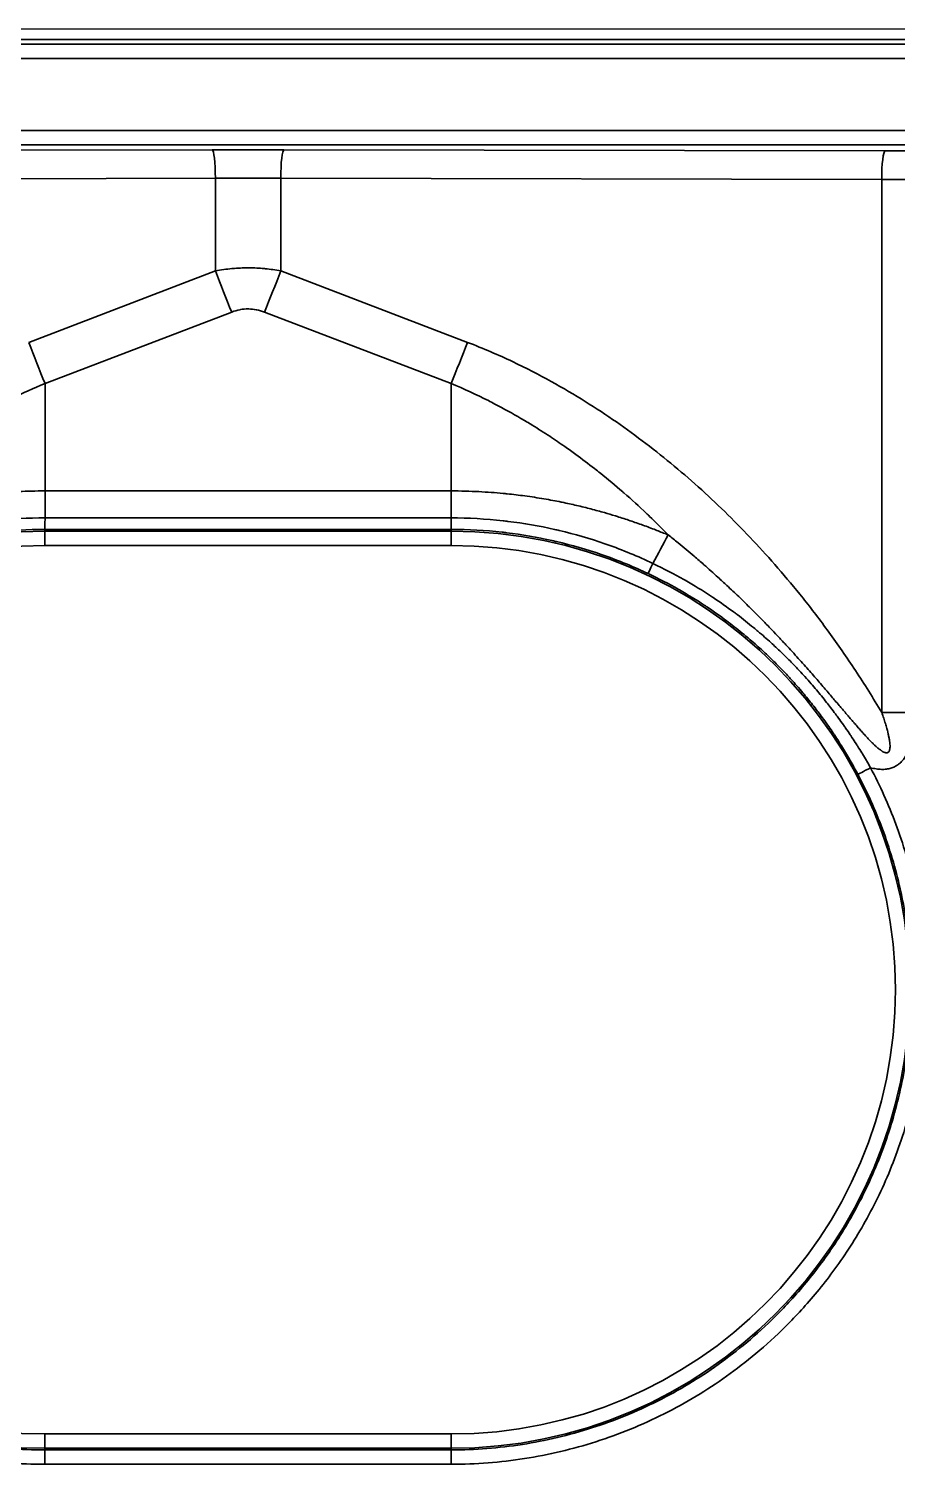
# Model space of a CAD drawing. Header units: millimetres. Extents: x 68 to 2000, y 100 to 2870.
# Drawn here: x 791.8 to 822.1, y 2177.1 to 2227.2 of the extents above; entities that cross this region are included whole.
import ezdxf

# ---------------------------------------------------------------- set-up
doc = ezdxf.new("R2010")
doc.units = ezdxf.units.MM
doc.header["$LTSCALE"] = 10
doc.layers.add('_Sichtbarkanten', color=7, linetype='Continuous', lineweight=25)
doc.layers.add('Sichtbar schmal (ISO)', color=7, linetype='Continuous', lineweight=35)

msp = doc.modelspace()

# ---------------------------------------------------------------- linework, layer by layer
at = {"layer": '_Sichtbarkanten'}
msp.add_line((775.279, 2227.22), (823.579, 2227.22), dxfattribs=at)
at = {"layer": 'Sichtbar schmal (ISO)'}
for p, q in [((824.605, 2226.845), (774.254, 2226.845)), ((824.439, 2226.678), (774.42, 2226.678)), ((824.439, 2226.179), (774.42, 2226.179)), ((824.421, 2223.661), (774.438, 2223.661)), ((824.421, 2223.161), (774.438, 2223.161)), ((798.174, 2222.994), (777.184, 2222.952)), ((821.675, 2222.952), (800.685, 2222.994)), ((798.288, 2221.999), (777.298, 2221.957)), ((798.288, 2218.764), (798.288, 2221.999)), ((800.571, 2218.764), (800.571, 2221.999)), ((821.561, 2221.957), (800.571, 2221.999)), ((821.561, 2221.957), (821.561, 2203.349)), ((798.288, 2218.764), (791.768, 2216.271)), ((807.09, 2216.271), (800.571, 2218.764)), ((798.859, 2217.328), (792.339, 2214.836)), ((806.52, 2214.836), (800, 2217.328)), ((792.339, 2214.836), (792.339, 2211.083)), ((806.52, 2214.836), (806.52, 2211.083)), ((792.339, 2210.142), (792.339, 2211.083)), ((806.52, 2211.083), (792.339, 2211.083)), ((806.52, 2210.142), (806.52, 2211.083)), ((792.329, 2209.741), (792.329, 2209.678)), ((806.529, 2209.741), (792.329, 2209.741)), ((806.529, 2209.678), (792.329, 2209.678)), ((792.329, 2209.179), (792.329, 2209.678)), ((806.52, 2210.142), (792.339, 2210.142)), ((806.529, 2209.741), (806.529, 2209.678)), ((806.529, 2209.179), (806.529, 2209.678)), ((806.529, 2209.179), (792.329, 2209.179)), ((792.329, 2178.161), (806.529, 2178.161)), ((792.329, 2178.161), (792.329, 2177.661)), ((806.529, 2178.161), (806.529, 2177.661)), ((792.329, 2177.661), (806.529, 2177.661)), ((792.329, 2177.605), (792.329, 2177.661)), ((792.329, 2177.605), (806.529, 2177.605)), ((792.329, 2177.605), (792.329, 2177.103)), ((806.529, 2177.605), (806.529, 2177.661)), ((806.529, 2177.605), (806.529, 2177.103)), ((792.329, 2177.103), (806.529, 2177.103))]:
    msp.add_line(p, q, dxfattribs=at)
for centre, radius, start, end in [((792.329, 2193.67), 16.009, 90, 270), ((806.529, 2193.67), 16.009, 270, 90), ((792.329, 2193.67), 15.509, 90, 270), ((806.529, 2193.67), 15.509, 270, 90)]:
    msp.add_arc(centre, radius, start, end, dxfattribs=at)
for centre, major_axis, ratio, start_param, end_param in [((799.429, 2222.803), (-10.997, 0), 0.017452, 4.597992, 4.826786), ((798.174, 2221.994), (-0.002, 1), 0.11413, 4.717362, 6.265617), ((800.685, 2221.994), (0.002, 1), 0.11413, 0.017568, 1.565823), ((821.675, 2221.952), (0.002, 1), 0.11413, 0.017568, 1.565823), ((822.702, 2223.108), (-8.998, 0), 0.017452, 1.456401, 1.570795), ((799.429, 2221.803), (-9.997, 0), 0.01972, 4.597986, 4.826792), ((822.702, 2222.108), (-9.998, 0), 0.015185, 1.456405, 1.570796), ((798.859, 2218.79), (1.785, -4.67), 0.108522, 4.67649, 4.988987), ((800, 2218.79), (-1.785, -4.67), 0.108521, 1.294198, 1.606695), ((792.339, 2216.297), (1.785, -4.67), 0.108522, 4.67649, 4.988987), ((806.52, 2216.297), (-1.785, -4.67), 0.108522, 1.294199, 1.606695), ((812.576, 2206.657), (4.738, 8.806), 0.002481, 1.237847, 1.355061), ((813.618, 2208.648), (-0.214, -0.452), 0.008852, 4.927959, 6.265731), ((822.702, 2203.297), (-10, 0), 0.005236, 4.712389, 4.826755), ((821.17, 2201.423), (-0.442, -0.234), 0.004637, 0.017979, 1.568354)]:
    msp.add_ellipse(centre, major_axis=major_axis, ratio=ratio, start_param=start_param, end_param=end_param, dxfattribs=at)
for points, knots in [([(800.571, 2218.764), (800.39, 2218.798), (800.21, 2218.824), (800.033, 2218.842), (800.019, 2218.843), (800.006, 2218.845), (799.993, 2218.846), (799.818, 2218.862), (799.646, 2218.871), (799.474, 2218.872), (799.459, 2218.872), (799.444, 2218.872), (799.429, 2218.872), (799.251, 2218.872), (799.073, 2218.864), (798.893, 2218.848), (798.884, 2218.847), (798.875, 2218.847), (798.866, 2218.846), (798.676, 2218.828), (798.483, 2218.801), (798.288, 2218.764)], [0.0000018, 0.0000018, 0.0000018, 0.0000018, 0.2325658, 0.2325658, 0.2325658, 0.25, 0.25, 0.25, 0.4800042, 0.4800042, 0.4800042, 0.5, 0.5, 0.5, 0.7381522, 0.7381522, 0.7381522, 0.75, 0.75, 0.75, 1, 1, 1, 1]), ([(800, 2217.328), (799.91, 2217.363), (799.82, 2217.389), (799.731, 2217.406), (799.724, 2217.408), (799.718, 2217.409), (799.711, 2217.41), (799.624, 2217.427), (799.538, 2217.435), (799.452, 2217.437), (799.444, 2217.437), (799.437, 2217.437), (799.429, 2217.437), (799.34, 2217.437), (799.251, 2217.429), (799.161, 2217.413), (799.156, 2217.412), (799.152, 2217.411), (799.148, 2217.41), (799.053, 2217.392), (798.956, 2217.365), (798.859, 2217.328)], [0.0000036, 0.0000036, 0.0000036, 0.0000036, 0.2325545, 0.2325545, 0.2325545, 0.25, 0.25, 0.25, 0.4800041, 0.4800041, 0.4800041, 0.5, 0.5, 0.5, 0.7381615, 0.7381615, 0.7381615, 0.75, 0.75, 0.75, 1, 1, 1, 1]), ([(821.561, 2203.349), (821.261, 2203.856), (820.957, 2204.341), (820.648, 2204.81), (820.339, 2205.278), (820.025, 2205.729), (819.717, 2206.152), (819.409, 2206.574), (819.108, 2206.967), (818.812, 2207.338), (818.516, 2207.708), (818.226, 2208.056), (817.937, 2208.389), (817.648, 2208.722), (817.361, 2209.039), (817.072, 2209.347), (816.782, 2209.656), (816.489, 2209.955), (816.19, 2210.25), (815.89, 2210.544), (815.585, 2210.833), (815.273, 2211.116), (814.96, 2211.4), (814.641, 2211.677), (814.317, 2211.948), (813.992, 2212.218), (813.662, 2212.482), (813.325, 2212.739), (812.988, 2212.996), (812.644, 2213.246), (812.293, 2213.49), (811.941, 2213.734), (811.582, 2213.971), (811.205, 2214.206), (810.829, 2214.442), (810.434, 2214.675), (810.014, 2214.907), (809.594, 2215.139), (809.147, 2215.37), (808.662, 2215.6), (808.176, 2215.829), (807.653, 2216.056), (807.09, 2216.271)], [0, 0, 0, 0, 0.071429, 0.071429, 0.071429, 0.142857, 0.142857, 0.142857, 0.214286, 0.214286, 0.214286, 0.285714, 0.285714, 0.285714, 0.357143, 0.357143, 0.357143, 0.428571, 0.428571, 0.428571, 0.5, 0.5, 0.5, 0.571429, 0.571429, 0.571429, 0.642857, 0.642857, 0.642857, 0.714286, 0.714286, 0.714286, 0.785714, 0.785714, 0.785714, 0.857143, 0.857143, 0.857143, 0.928571, 0.928571, 0.928571, 1, 1, 1, 1]), ([(792.339, 2214.836), (791.942, 2214.67), (791.559, 2214.494), (791.196, 2214.315), (790.915, 2214.176), (790.646, 2214.035), (790.383, 2213.89), (790.305, 2213.848), (790.228, 2213.804), (790.152, 2213.761), (789.815, 2213.57), (789.485, 2213.371), (789.162, 2213.165), (788.926, 2213.013), (788.692, 2212.858), (788.462, 2212.699), (788.379, 2212.641), (788.296, 2212.583), (788.213, 2212.524), (787.902, 2212.303), (787.597, 2212.075), (787.297, 2211.839), (787.061, 2211.654), (786.829, 2211.465), (786.601, 2211.272), (786.539, 2211.22), (786.477, 2211.167), (786.416, 2211.114), (786.129, 2210.866), (785.848, 2210.613), (785.572, 2210.352), (785.317, 2210.112), (785.066, 2209.865), (784.82, 2209.612), (784.798, 2209.59), (784.777, 2209.568), (784.755, 2209.546)], [0, 0, 0, 0, 0.125, 0.125, 0.125, 0.221534, 0.221534, 0.221534, 0.25, 0.25, 0.25, 0.375, 0.375, 0.375, 0.466691, 0.466691, 0.466691, 0.5, 0.5, 0.5, 0.625, 0.625, 0.625, 0.723257, 0.723257, 0.723257, 0.75, 0.75, 0.75, 0.875, 0.875, 0.875, 0.98998, 0.98998, 0.98998, 1, 1, 1, 1]), ([(814.104, 2209.546), (813.89, 2209.767), (813.672, 2209.983), (813.451, 2210.196), (813.416, 2210.23), (813.381, 2210.263), (813.346, 2210.296), (813.089, 2210.541), (812.826, 2210.78), (812.558, 2211.014), (812.543, 2211.027), (812.529, 2211.039), (812.514, 2211.052), (812.26, 2211.273), (812.001, 2211.489), (811.737, 2211.701), (811.669, 2211.755), (811.601, 2211.809), (811.532, 2211.863), (811.319, 2212.03), (811.102, 2212.194), (810.88, 2212.356), (810.753, 2212.448), (810.624, 2212.54), (810.494, 2212.631), (810.322, 2212.752), (810.146, 2212.871), (809.965, 2212.991), (809.767, 2213.121), (809.564, 2213.25), (809.354, 2213.379), (809.225, 2213.458), (809.093, 2213.537), (808.958, 2213.616), (808.671, 2213.784), (808.37, 2213.952), (808.05, 2214.118), (807.975, 2214.157), (807.899, 2214.196), (807.822, 2214.235), (807.416, 2214.44), (806.981, 2214.643), (806.52, 2214.836)], [0, 0, 0, 0, 0.108069, 0.108069, 0.108069, 0.125, 0.125, 0.125, 0.25, 0.25, 0.25, 0.256719, 0.256719, 0.256719, 0.375, 0.375, 0.375, 0.405487, 0.405487, 0.405487, 0.5, 0.5, 0.5, 0.553901, 0.553901, 0.553901, 0.625, 0.625, 0.625, 0.702493, 0.702493, 0.702493, 0.75, 0.75, 0.75, 0.851226, 0.851226, 0.851226, 0.875, 0.875, 0.875, 1, 1, 1, 1]), ([(792.339, 2211.083), (792.02, 2211.083), (791.716, 2211.075), (791.43, 2211.061), (791.412, 2211.06), (791.394, 2211.059), (791.376, 2211.059), (791.108, 2211.045), (790.854, 2211.027), (790.614, 2211.005), (790.584, 2211.002), (790.555, 2211), (790.526, 2210.997), (790.301, 2210.976), (790.088, 2210.951), (789.886, 2210.925), (789.847, 2210.92), (789.81, 2210.915), (789.772, 2210.91), (789.584, 2210.885), (789.405, 2210.858), (789.233, 2210.83), (789.189, 2210.823), (789.146, 2210.815), (789.103, 2210.808), (788.944, 2210.781), (788.791, 2210.753), (788.643, 2210.724), (788.596, 2210.715), (788.55, 2210.706), (788.504, 2210.696), (788.366, 2210.668), (788.233, 2210.64), (788.105, 2210.611), (788.056, 2210.6), (788.008, 2210.589), (787.961, 2210.578), (787.839, 2210.55), (787.72, 2210.521), (787.604, 2210.492), (787.556, 2210.48), (787.508, 2210.467), (787.461, 2210.455), (787.348, 2210.426), (787.238, 2210.396), (787.13, 2210.366), (787.083, 2210.353), (787.036, 2210.34), (786.99, 2210.327), (786.882, 2210.296), (786.775, 2210.264), (786.669, 2210.232), (786.624, 2210.218), (786.579, 2210.204), (786.535, 2210.191), (786.428, 2210.157), (786.321, 2210.123), (786.214, 2210.088), (786.172, 2210.074), (786.129, 2210.06), (786.087, 2210.045), (785.977, 2210.008), (785.868, 2209.971), (785.759, 2209.932), (785.719, 2209.918), (785.68, 2209.904), (785.64, 2209.889), (785.52, 2209.846), (785.399, 2209.801), (785.279, 2209.755), (785.251, 2209.744), (785.223, 2209.733), (785.196, 2209.722), (785.048, 2209.665), (784.901, 2209.607), (784.755, 2209.546)], [0, 0, 0, 0, 0.072418, 0.072418, 0.072418, 0.076923, 0.076923, 0.076923, 0.145408, 0.145408, 0.145408, 0.153846, 0.153846, 0.153846, 0.218612, 0.218612, 0.218612, 0.230769, 0.230769, 0.230769, 0.292072, 0.292072, 0.292072, 0.307692, 0.307692, 0.307692, 0.365988, 0.365988, 0.365988, 0.384615, 0.384615, 0.384615, 0.440528, 0.440528, 0.440528, 0.461538, 0.461538, 0.461538, 0.515886, 0.515886, 0.515886, 0.538462, 0.538462, 0.538462, 0.592247, 0.592247, 0.592247, 0.615385, 0.615385, 0.615385, 0.669569, 0.669569, 0.669569, 0.692308, 0.692308, 0.692308, 0.747262, 0.747262, 0.747262, 0.769231, 0.769231, 0.769231, 0.825774, 0.825774, 0.825774, 0.846154, 0.846154, 0.846154, 0.908609, 0.908609, 0.908609, 0.923077, 0.923077, 0.923077, 1, 1, 1, 1]), ([(814.104, 2209.546), (814.082, 2209.555), (814.061, 2209.564), (814.039, 2209.573), (813.914, 2209.624), (813.789, 2209.674), (813.663, 2209.722), (813.516, 2209.78), (813.368, 2209.835), (813.221, 2209.889), (813.073, 2209.942), (812.925, 2209.994), (812.776, 2210.044), (812.628, 2210.094), (812.479, 2210.142), (812.329, 2210.189), (812.305, 2210.196), (812.282, 2210.204), (812.258, 2210.211), (812.131, 2210.25), (812.004, 2210.288), (811.875, 2210.325), (811.721, 2210.369), (811.566, 2210.411), (811.405, 2210.453), (811.244, 2210.495), (811.078, 2210.536), (810.905, 2210.577), (810.742, 2210.614), (810.573, 2210.652), (810.396, 2210.688), (810.385, 2210.69), (810.373, 2210.693), (810.362, 2210.695), (810.172, 2210.734), (809.973, 2210.771), (809.762, 2210.807), (809.551, 2210.843), (809.328, 2210.878), (809.091, 2210.91), (808.896, 2210.936), (808.691, 2210.961), (808.476, 2210.983), (808.43, 2210.987), (808.384, 2210.992), (808.337, 2210.996), (808.07, 2211.022), (807.787, 2211.043), (807.484, 2211.058), (807.182, 2211.074), (806.86, 2211.083), (806.52, 2211.083)], [0, 0, 0, 0, 0.011287, 0.011287, 0.011287, 0.076923, 0.076923, 0.076923, 0.153846, 0.153846, 0.153846, 0.230769, 0.230769, 0.230769, 0.307692, 0.307692, 0.307692, 0.31988, 0.31988, 0.31988, 0.384615, 0.384615, 0.384615, 0.461538, 0.461538, 0.461538, 0.538462, 0.538462, 0.538462, 0.610658, 0.610658, 0.610658, 0.615385, 0.615385, 0.615385, 0.692308, 0.692308, 0.692308, 0.769231, 0.769231, 0.769231, 0.832664, 0.832664, 0.832664, 0.846154, 0.846154, 0.846154, 0.923077, 0.923077, 0.923077, 1, 1, 1, 1]), ([(792.339, 2210.142), (791.758, 2210.142), (791.177, 2210.111), (790.597, 2210.05), (790.572, 2210.047), (790.548, 2210.044), (790.523, 2210.042), (789.972, 2209.981), (789.422, 2209.891), (788.878, 2209.774), (788.826, 2209.763), (788.774, 2209.752), (788.723, 2209.74), (788.182, 2209.618), (787.647, 2209.469), (787.124, 2209.293), (787.072, 2209.276), (787.02, 2209.258), (786.968, 2209.24), (786.394, 2209.042), (785.834, 2208.812), (785.29, 2208.553)], [0, 0, 0, 0, 0.2398081, 0.2398081, 0.2398081, 0.25, 0.25, 0.25, 0.4781749, 0.4781749, 0.4781749, 0.5, 0.5, 0.5, 0.7273602, 0.7273602, 0.7273602, 0.75, 0.75, 0.75, 0.9999989, 0.9999989, 0.9999989, 0.9999989]), ([(792.329, 2209.741), (791.739, 2209.741), (791.148, 2209.708), (790.559, 2209.643), (789.97, 2209.578), (789.384, 2209.48), (788.804, 2209.349), (788.224, 2209.219), (787.652, 2209.056), (787.092, 2208.864), (786.532, 2208.671), (785.986, 2208.448), (785.454, 2208.196)], [0, 0, 0, 0, 0.25, 0.25, 0.25, 0.5, 0.5, 0.5, 0.75, 0.75, 0.75, 1, 1, 1, 1]), ([(792.339, 2210.142), (792.338, 2210.086), (792.338, 2210.033), (792.337, 2209.984), (792.336, 2209.936), (792.335, 2209.893), (792.334, 2209.856), (792.333, 2209.82), (792.332, 2209.792), (792.332, 2209.772), (792.331, 2209.752), (792.33, 2209.742), (792.329, 2209.741)], [0, 0, 0, 0, 0.25, 0.25, 0.25, 0.5, 0.5, 0.5, 0.75, 0.75, 0.75, 1, 1, 1, 1]), ([(813.569, 2208.553), (813.048, 2208.801), (812.512, 2209.022), (811.964, 2209.215), (811.94, 2209.223), (811.915, 2209.232), (811.891, 2209.24), (811.369, 2209.421), (810.837, 2209.575), (810.298, 2209.703), (810.244, 2209.715), (810.19, 2209.728), (810.136, 2209.74), (809.598, 2209.861), (809.053, 2209.955), (808.507, 2210.022), (808.45, 2210.029), (808.393, 2210.035), (808.336, 2210.042), (807.732, 2210.109), (807.125, 2210.142), (806.52, 2210.142)], [0.0000007, 0.0000007, 0.0000007, 0.0000007, 0.2393032, 0.2393032, 0.2393032, 0.25, 0.25, 0.25, 0.4773005, 0.4773005, 0.4773005, 0.5, 0.5, 0.5, 0.7264113, 0.7264113, 0.7264113, 0.75, 0.75, 0.75, 1, 1, 1, 1]), ([(806.52, 2210.142), (806.521, 2210.086), (806.521, 2210.033), (806.522, 2209.984), (806.523, 2209.936), (806.524, 2209.893), (806.525, 2209.856), (806.525, 2209.82), (806.526, 2209.792), (806.527, 2209.772), (806.528, 2209.752), (806.529, 2209.742), (806.529, 2209.741)], [0, 0, 0, 0, 0.25, 0.25, 0.25, 0.5, 0.5, 0.5, 0.75, 0.75, 0.75, 1, 1, 1, 1]), ([(813.405, 2208.196), (812.895, 2208.438), (812.371, 2208.652), (811.836, 2208.84), (811.813, 2208.848), (811.79, 2208.856), (811.766, 2208.864), (811.256, 2209.04), (810.736, 2209.19), (810.208, 2209.314), (810.157, 2209.326), (810.106, 2209.338), (810.055, 2209.349), (809.528, 2209.468), (808.995, 2209.56), (808.459, 2209.624), (808.406, 2209.631), (808.353, 2209.637), (808.3, 2209.643), (807.711, 2209.708), (807.119, 2209.741), (806.529, 2209.741)], [0, 0, 0, 0, 0.2396209, 0.2396209, 0.2396209, 0.25, 0.25, 0.25, 0.4779264, 0.4779264, 0.4779264, 0.5, 0.5, 0.5, 0.7273655, 0.7273655, 0.7273655, 0.75, 0.75, 0.75, 1, 1, 1, 1]), ([(821.561, 2203.349), (821.585, 2203.279), (821.608, 2203.213), (821.629, 2203.149), (821.651, 2203.085), (821.67, 2203.023), (821.688, 2202.964), (821.706, 2202.905), (821.723, 2202.848), (821.738, 2202.794), (821.752, 2202.74), (821.766, 2202.688), (821.778, 2202.638), (821.779, 2202.635), (821.78, 2202.631), (821.781, 2202.628), (821.792, 2202.582), (821.801, 2202.538), (821.81, 2202.497), (821.811, 2202.493), (821.811, 2202.489), (821.812, 2202.485), (821.82, 2202.444), (821.827, 2202.406), (821.833, 2202.369), (821.833, 2202.365), (821.834, 2202.361), (821.835, 2202.356), (821.84, 2202.321), (821.844, 2202.288), (821.846, 2202.257), (821.847, 2202.252), (821.847, 2202.248), (821.848, 2202.244), (821.85, 2202.214), (821.851, 2202.186), (821.851, 2202.16), (821.851, 2202.156), (821.851, 2202.152), (821.851, 2202.148), (821.85, 2202.123), (821.848, 2202.101), (821.846, 2202.08), (821.845, 2202.077), (821.844, 2202.073), (821.844, 2202.069), (821.841, 2202.05), (821.836, 2202.033), (821.831, 2202.018), (821.824, 2202), (821.816, 2201.985), (821.806, 2201.973), (821.796, 2201.962), (821.784, 2201.953), (821.77, 2201.947), (821.756, 2201.941), (821.74, 2201.938), (821.721, 2201.939), (821.716, 2201.94), (821.712, 2201.94), (821.707, 2201.941), (821.691, 2201.943), (821.674, 2201.948), (821.655, 2201.956), (821.648, 2201.958), (821.642, 2201.961), (821.636, 2201.964), (821.616, 2201.973), (821.595, 2201.985), (821.572, 2201.999), (821.564, 2202.004), (821.556, 2202.009), (821.548, 2202.014), (821.525, 2202.03), (821.501, 2202.048), (821.476, 2202.067), (821.466, 2202.075), (821.456, 2202.083), (821.446, 2202.091), (821.421, 2202.112), (821.394, 2202.135), (821.367, 2202.16), (821.355, 2202.171), (821.343, 2202.181), (821.331, 2202.193), (821.304, 2202.218), (821.275, 2202.246), (821.246, 2202.275), (821.232, 2202.288), (821.218, 2202.302), (821.204, 2202.316), (821.175, 2202.346), (821.144, 2202.377), (821.113, 2202.41), (821.098, 2202.426), (821.082, 2202.443), (821.066, 2202.46), (821.034, 2202.494), (821.002, 2202.529), (820.968, 2202.566), (820.95, 2202.585), (820.932, 2202.606), (820.913, 2202.626), (820.879, 2202.664), (820.844, 2202.703), (820.808, 2202.744), (820.787, 2202.767), (820.766, 2202.792), (820.744, 2202.816), (820.707, 2202.858), (820.67, 2202.901), (820.63, 2202.947), (820.606, 2202.975), (820.581, 2203.003), (820.556, 2203.033), (820.516, 2203.079), (820.475, 2203.127), (820.432, 2203.176), (820.404, 2203.21), (820.375, 2203.244), (820.345, 2203.279), (820.302, 2203.329), (820.257, 2203.381), (820.211, 2203.435), (820.178, 2203.474), (820.144, 2203.514), (820.109, 2203.555), (820.062, 2203.61), (820.014, 2203.667), (819.964, 2203.725), (819.926, 2203.77), (819.886, 2203.817), (819.846, 2203.864), (819.795, 2203.924), (819.743, 2203.985), (819.688, 2204.048), (819.644, 2204.1), (819.598, 2204.154), (819.55, 2204.209), (819.495, 2204.272), (819.439, 2204.338), (819.38, 2204.406), (819.328, 2204.466), (819.274, 2204.528), (819.219, 2204.591), (819.159, 2204.659), (819.098, 2204.729), (819.034, 2204.802), (818.974, 2204.87), (818.911, 2204.941), (818.847, 2205.013), (818.782, 2205.085), (818.716, 2205.16), (818.647, 2205.236), (818.577, 2205.314), (818.505, 2205.393), (818.431, 2205.475), (818.361, 2205.551), (818.289, 2205.629), (818.215, 2205.709), (818.135, 2205.796), (818.051, 2205.885), (817.965, 2205.977), (817.89, 2206.057), (817.813, 2206.138), (817.733, 2206.222), (817.639, 2206.32), (817.543, 2206.42), (817.442, 2206.523), (817.36, 2206.607), (817.276, 2206.693), (817.189, 2206.78), (817.079, 2206.891), (816.965, 2207.004), (816.846, 2207.121), (816.755, 2207.21), (816.662, 2207.3), (816.565, 2207.393), (816.435, 2207.518), (816.299, 2207.647), (816.156, 2207.78), (816.055, 2207.875), (815.95, 2207.971), (815.841, 2208.07), (815.685, 2208.212), (815.52, 2208.359), (815.35, 2208.508), (815.238, 2208.606), (815.122, 2208.706), (815.006, 2208.805), (814.823, 2208.961), (814.637, 2209.116), (814.446, 2209.272), (814.333, 2209.363), (814.219, 2209.455), (814.104, 2209.546)], [0, 0, 0, 0, 0.0277778, 0.0277778, 0.0277778, 0.0555556, 0.0555556, 0.0555556, 0.0833333, 0.0833333, 0.0833333, 0.1111111, 0.1111111, 0.1111111, 0.113085, 0.113085, 0.113085, 0.1388889, 0.1388889, 0.1388889, 0.1413546, 0.1413546, 0.1413546, 0.1666667, 0.1666667, 0.1666667, 0.1696253, 0.1696253, 0.1696253, 0.1944444, 0.1944444, 0.1944444, 0.1978969, 0.1978969, 0.1978969, 0.2222222, 0.2222222, 0.2222222, 0.2261725, 0.2261725, 0.2261725, 0.25, 0.25, 0.25, 0.2544501, 0.2544501, 0.2544501, 0.2777778, 0.2777778, 0.2777778, 0.3055556, 0.3055556, 0.3055556, 0.3333333, 0.3333333, 0.3333333, 0.3611111, 0.3611111, 0.3611111, 0.3675181, 0.3675181, 0.3675181, 0.3888889, 0.3888889, 0.3888889, 0.3957945, 0.3957945, 0.3957945, 0.4166667, 0.4166667, 0.4166667, 0.4240613, 0.4240613, 0.4240613, 0.4444444, 0.4444444, 0.4444444, 0.4523359, 0.4523359, 0.4523359, 0.4722222, 0.4722222, 0.4722222, 0.4806045, 0.4806045, 0.4806045, 0.5, 0.5, 0.5, 0.5088861, 0.5088861, 0.5088861, 0.5277778, 0.5277778, 0.5277778, 0.5371562, 0.5371562, 0.5371562, 0.5555556, 0.5555556, 0.5555556, 0.5654231, 0.5654231, 0.5654231, 0.5833333, 0.5833333, 0.5833333, 0.5936914, 0.5936914, 0.5936914, 0.6111111, 0.6111111, 0.6111111, 0.6219612, 0.6219612, 0.6219612, 0.6388889, 0.6388889, 0.6388889, 0.6502323, 0.6502323, 0.6502323, 0.6666667, 0.6666667, 0.6666667, 0.6785043, 0.6785043, 0.6785043, 0.6944444, 0.6944444, 0.6944444, 0.706775, 0.706775, 0.706775, 0.7222222, 0.7222222, 0.7222222, 0.7350443, 0.7350443, 0.7350443, 0.75, 0.75, 0.75, 0.763311, 0.763311, 0.763311, 0.7777778, 0.7777778, 0.7777778, 0.7915835, 0.7915835, 0.7915835, 0.8055556, 0.8055556, 0.8055556, 0.8198651, 0.8198651, 0.8198651, 0.8333333, 0.8333333, 0.8333333, 0.8481327, 0.8481327, 0.8481327, 0.8611111, 0.8611111, 0.8611111, 0.8763974, 0.8763974, 0.8763974, 0.8888889, 0.8888889, 0.8888889, 0.9046671, 0.9046671, 0.9046671, 0.9166667, 0.9166667, 0.9166667, 0.9329148, 0.9329148, 0.9329148, 0.9444444, 0.9444444, 0.9444444, 0.9611167, 0.9611167, 0.9611167, 0.9722222, 0.9722222, 0.9722222, 0.9897059, 0.9897059, 0.9897059, 1, 1, 1, 1]), ([(820.728, 2201.189), (820.689, 2201.262), (820.648, 2201.339), (820.603, 2201.42), (820.599, 2201.428), (820.595, 2201.435), (820.591, 2201.443), (820.55, 2201.517), (820.506, 2201.594), (820.46, 2201.674), (820.453, 2201.687), (820.445, 2201.701), (820.437, 2201.714), (820.394, 2201.79), (820.347, 2201.869), (820.299, 2201.95), (820.286, 2201.97), (820.274, 2201.991), (820.261, 2202.011), (820.215, 2202.088), (820.166, 2202.167), (820.115, 2202.248), (820.097, 2202.276), (820.079, 2202.305), (820.061, 2202.333), (820.012, 2202.41), (819.961, 2202.489), (819.907, 2202.569), (819.883, 2202.606), (819.858, 2202.643), (819.832, 2202.681), (819.781, 2202.757), (819.728, 2202.834), (819.672, 2202.914), (819.639, 2202.96), (819.606, 2203.007), (819.572, 2203.055), (819.519, 2203.129), (819.463, 2203.205), (819.406, 2203.282), (819.363, 2203.339), (819.32, 2203.397), (819.275, 2203.455), (819.22, 2203.527), (819.163, 2203.6), (819.104, 2203.674), (819.049, 2203.743), (818.993, 2203.813), (818.934, 2203.884), (818.878, 2203.952), (818.82, 2204.022), (818.76, 2204.092), (818.691, 2204.174), (818.618, 2204.257), (818.543, 2204.342), (818.487, 2204.406), (818.429, 2204.47), (818.369, 2204.535), (818.281, 2204.632), (818.189, 2204.729), (818.093, 2204.829), (818.037, 2204.887), (817.98, 2204.945), (817.921, 2205.004), (817.81, 2205.116), (817.694, 2205.229), (817.572, 2205.345), (817.519, 2205.395), (817.464, 2205.446), (817.409, 2205.498), (817.27, 2205.626), (817.123, 2205.756), (816.969, 2205.888), (816.92, 2205.93), (816.871, 2205.972), (816.82, 2206.014), (816.646, 2206.159), (816.462, 2206.306), (816.267, 2206.455), (816.226, 2206.486), (816.184, 2206.518), (816.142, 2206.549), (815.926, 2206.711), (815.696, 2206.874), (815.45, 2207.038), (815.42, 2207.058), (815.39, 2207.078), (815.36, 2207.098), (815.093, 2207.273), (814.808, 2207.449), (814.501, 2207.625), (814.486, 2207.634), (814.47, 2207.643), (814.454, 2207.652), (814.129, 2207.836), (813.779, 2208.019), (813.405, 2208.196)], [0.0000003, 0.0000003, 0.0000003, 0.0000003, 0.0588235, 0.0588235, 0.0588235, 0.0641853, 0.0641853, 0.0641853, 0.1176471, 0.1176471, 0.1176471, 0.1264926, 0.1264926, 0.1264926, 0.1764706, 0.1764706, 0.1764706, 0.189, 0.189, 0.189, 0.2352941, 0.2352941, 0.2352941, 0.2513389, 0.2513389, 0.2513389, 0.2941176, 0.2941176, 0.2941176, 0.3136292, 0.3136292, 0.3136292, 0.3529412, 0.3529412, 0.3529412, 0.3758984, 0.3758984, 0.3758984, 0.4117647, 0.4117647, 0.4117647, 0.438193, 0.438193, 0.438193, 0.4705882, 0.4705882, 0.4705882, 0.5005582, 0.5005582, 0.5005582, 0.5294118, 0.5294118, 0.5294118, 0.5629663, 0.5629663, 0.5629663, 0.5882353, 0.5882353, 0.5882353, 0.6254294, 0.6254294, 0.6254294, 0.6470588, 0.6470588, 0.6470588, 0.687975, 0.687975, 0.687975, 0.7058824, 0.7058824, 0.7058824, 0.7505975, 0.7505975, 0.7505975, 0.7647059, 0.7647059, 0.7647059, 0.8133217, 0.8133217, 0.8133217, 0.8235294, 0.8235294, 0.8235294, 0.8760102, 0.8760102, 0.8760102, 0.8823529, 0.8823529, 0.8823529, 0.9383567, 0.9383567, 0.9383567, 0.9411765, 0.9411765, 0.9411765, 1, 1, 1, 1]), ([(821.17, 2201.42), (821.129, 2201.493), (821.085, 2201.57), (821.038, 2201.65), (821.034, 2201.658), (821.029, 2201.665), (821.025, 2201.672), (820.982, 2201.746), (820.936, 2201.823), (820.887, 2201.904), (820.879, 2201.917), (820.871, 2201.93), (820.862, 2201.944), (820.816, 2202.02), (820.767, 2202.099), (820.715, 2202.18), (820.702, 2202.201), (820.689, 2202.221), (820.676, 2202.242), (820.626, 2202.319), (820.575, 2202.399), (820.52, 2202.481), (820.502, 2202.509), (820.482, 2202.538), (820.463, 2202.567), (820.411, 2202.644), (820.357, 2202.723), (820.301, 2202.805), (820.275, 2202.842), (820.248, 2202.88), (820.221, 2202.918), (820.167, 2202.995), (820.111, 2203.073), (820.052, 2203.154), (820.018, 2203.201), (819.983, 2203.248), (819.947, 2203.297), (819.891, 2203.372), (819.833, 2203.449), (819.772, 2203.527), (819.728, 2203.585), (819.682, 2203.644), (819.635, 2203.703), (819.577, 2203.776), (819.518, 2203.85), (819.456, 2203.926), (819.399, 2203.996), (819.34, 2204.067), (819.279, 2204.139), (819.22, 2204.209), (819.16, 2204.279), (819.097, 2204.351), (819.025, 2204.434), (818.949, 2204.519), (818.871, 2204.605), (818.812, 2204.67), (818.752, 2204.736), (818.689, 2204.803), (818.598, 2204.901), (818.502, 2205), (818.403, 2205.102), (818.345, 2205.161), (818.286, 2205.22), (818.225, 2205.281), (818.11, 2205.395), (817.989, 2205.51), (817.863, 2205.628), (817.808, 2205.68), (817.751, 2205.732), (817.694, 2205.784), (817.55, 2205.915), (817.398, 2206.048), (817.238, 2206.183), (817.188, 2206.226), (817.137, 2206.269), (817.085, 2206.312), (816.905, 2206.46), (816.715, 2206.611), (816.514, 2206.764), (816.471, 2206.796), (816.428, 2206.828), (816.385, 2206.86), (816.162, 2207.025), (815.925, 2207.193), (815.671, 2207.362), (815.641, 2207.382), (815.61, 2207.402), (815.579, 2207.423), (815.304, 2207.603), (815.011, 2207.784), (814.695, 2207.964), (814.679, 2207.974), (814.663, 2207.983), (814.647, 2207.992), (814.313, 2208.181), (813.954, 2208.37), (813.569, 2208.553)], [0.0000001, 0.0000001, 0.0000001, 0.0000001, 0.0588235, 0.0588235, 0.0588235, 0.0641882, 0.0641882, 0.0641882, 0.1176471, 0.1176471, 0.1176471, 0.1264942, 0.1264942, 0.1264942, 0.1764706, 0.1764706, 0.1764706, 0.189003, 0.189003, 0.189003, 0.2352941, 0.2352941, 0.2352941, 0.2513416, 0.2513416, 0.2513416, 0.2941176, 0.2941176, 0.2941176, 0.3136317, 0.3136317, 0.3136317, 0.3529412, 0.3529412, 0.3529412, 0.3759008, 0.3759008, 0.3759008, 0.4117647, 0.4117647, 0.4117647, 0.4381951, 0.4381951, 0.4381951, 0.4705882, 0.4705882, 0.4705882, 0.50056, 0.50056, 0.50056, 0.5294118, 0.5294118, 0.5294118, 0.5629681, 0.5629681, 0.5629681, 0.5882353, 0.5882353, 0.5882353, 0.6254311, 0.6254311, 0.6254311, 0.6470588, 0.6470588, 0.6470588, 0.6879764, 0.6879764, 0.6879764, 0.7058824, 0.7058824, 0.7058824, 0.7505988, 0.7505988, 0.7505988, 0.7647059, 0.7647059, 0.7647059, 0.8133228, 0.8133228, 0.8133228, 0.8235294, 0.8235294, 0.8235294, 0.8760111, 0.8760111, 0.8760111, 0.8823529, 0.8823529, 0.8823529, 0.9383575, 0.9383575, 0.9383575, 0.9411765, 0.9411765, 0.9411765, 1, 1, 1, 1]), ([(822.702, 2203.349), (822.702, 2203.265), (822.701, 2203.184), (822.697, 2203.105), (822.694, 2203.027), (822.69, 2202.951), (822.683, 2202.878), (822.677, 2202.805), (822.669, 2202.734), (822.66, 2202.666), (822.651, 2202.598), (822.64, 2202.533), (822.627, 2202.47), (822.615, 2202.407), (822.601, 2202.346), (822.585, 2202.288), (822.57, 2202.229), (822.552, 2202.173), (822.534, 2202.12), (822.515, 2202.066), (822.494, 2202.015), (822.472, 2201.967), (822.45, 2201.919), (822.426, 2201.873), (822.4, 2201.83), (822.375, 2201.788), (822.348, 2201.748), (822.319, 2201.711), (822.29, 2201.674), (822.26, 2201.64), (822.228, 2201.608), (822.196, 2201.577), (822.162, 2201.549), (822.126, 2201.523), (822.09, 2201.498), (822.053, 2201.475), (822.012, 2201.455), (821.971, 2201.434), (821.927, 2201.417), (821.879, 2201.403), (821.831, 2201.388), (821.779, 2201.377), (821.724, 2201.37), (821.669, 2201.364), (821.612, 2201.361), (821.552, 2201.363), (821.492, 2201.364), (821.43, 2201.37), (821.366, 2201.38), (821.302, 2201.389), (821.237, 2201.403), (821.17, 2201.42)], [0, 0, 0, 0, 0.058824, 0.058824, 0.058824, 0.117647, 0.117647, 0.117647, 0.176471, 0.176471, 0.176471, 0.235294, 0.235294, 0.235294, 0.294118, 0.294118, 0.294118, 0.352941, 0.352941, 0.352941, 0.411765, 0.411765, 0.411765, 0.470588, 0.470588, 0.470588, 0.529412, 0.529412, 0.529412, 0.588235, 0.588235, 0.588235, 0.647059, 0.647059, 0.647059, 0.705882, 0.705882, 0.705882, 0.764706, 0.764706, 0.764706, 0.823529, 0.823529, 0.823529, 0.882353, 0.882353, 0.882353, 0.941176, 0.941176, 0.941176, 1, 1, 1, 1]), ([(777.689, 2201.42), (777.356, 2200.791), (777.06, 2200.137), (776.803, 2199.445), (776.547, 2198.753), (776.329, 2198.023), (776.163, 2197.286), (775.998, 2196.548), (775.885, 2195.802), (775.822, 2195.058), (775.759, 2194.314), (775.747, 2193.572), (775.785, 2192.827), (775.823, 2192.082), (775.911, 2191.335), (776.052, 2190.593), (776.192, 2189.851), (776.385, 2189.114), (776.622, 2188.406), (776.859, 2187.697), (777.141, 2187.017), (777.453, 2186.38), (777.765, 2185.743), (778.107, 2185.15), (778.463, 2184.605), (778.82, 2184.06), (779.191, 2183.563), (779.557, 2183.119), (779.923, 2182.675), (780.286, 2182.284), (780.64, 2181.931), (780.994, 2181.578), (781.34, 2181.265), (781.682, 2180.978), (782.025, 2180.69), (782.364, 2180.429), (782.71, 2180.182), (783.055, 2179.936), (783.407, 2179.705), (783.771, 2179.485), (784.135, 2179.266), (784.511, 2179.058), (784.895, 2178.865), (785.279, 2178.672), (785.671, 2178.494), (786.068, 2178.332), (786.465, 2178.17), (786.867, 2178.024), (787.274, 2177.893), (787.681, 2177.763), (788.094, 2177.648), (788.51, 2177.549), (788.927, 2177.45), (789.347, 2177.368), (789.771, 2177.302), (790.194, 2177.236), (790.62, 2177.186), (791.047, 2177.153), (791.473, 2177.119), (791.901, 2177.103), (792.329, 2177.103)], [0, 0, 0, 0, 0.05, 0.05, 0.05, 0.1, 0.1, 0.1, 0.15, 0.15, 0.15, 0.2, 0.2, 0.2, 0.25, 0.25, 0.25, 0.3, 0.3, 0.3, 0.35, 0.35, 0.35, 0.4, 0.4, 0.4, 0.45, 0.45, 0.45, 0.5, 0.5, 0.5, 0.55, 0.55, 0.55, 0.6, 0.6, 0.6, 0.65, 0.65, 0.65, 0.7, 0.7, 0.7, 0.75, 0.75, 0.75, 0.8, 0.8, 0.8, 0.85, 0.85, 0.85, 0.9, 0.9, 0.9, 0.95, 0.95, 0.95, 1, 1, 1, 1]), ([(806.529, 2177.103), (806.958, 2177.103), (807.385, 2177.119), (807.811, 2177.153), (808.238, 2177.186), (808.663, 2177.235), (809.086, 2177.301), (809.509, 2177.367), (809.929, 2177.45), (810.345, 2177.548), (810.761, 2177.647), (811.174, 2177.761), (811.581, 2177.892), (811.987, 2178.022), (812.389, 2178.168), (812.786, 2178.33), (813.182, 2178.492), (813.574, 2178.669), (813.957, 2178.862), (814.341, 2179.054), (814.717, 2179.261), (815.08, 2179.48), (815.444, 2179.699), (815.795, 2179.93), (816.141, 2180.176), (816.487, 2180.422), (816.826, 2180.684), (817.17, 2180.972), (817.514, 2181.26), (817.861, 2181.575), (818.217, 2181.929), (818.573, 2182.283), (818.937, 2182.677), (819.305, 2183.123), (819.673, 2183.569), (820.045, 2184.068), (820.402, 2184.615), (820.759, 2185.161), (821.101, 2185.757), (821.413, 2186.395), (821.725, 2187.033), (822.006, 2187.715), (822.243, 2188.423), (822.479, 2189.132), (822.671, 2189.868), (822.81, 2190.609), (822.95, 2191.351), (823.037, 2192.097), (823.075, 2192.841), (823.112, 2193.585), (823.099, 2194.327), (823.036, 2195.07), (822.973, 2195.814), (822.859, 2196.559), (822.693, 2197.296), (822.528, 2198.033), (822.31, 2198.761), (822.053, 2199.451), (821.797, 2200.141), (821.502, 2200.793), (821.17, 2201.42)], [0, 0, 0, 0, 0.05, 0.05, 0.05, 0.1, 0.1, 0.1, 0.15, 0.15, 0.15, 0.2, 0.2, 0.2, 0.25, 0.25, 0.25, 0.3, 0.3, 0.3, 0.35, 0.35, 0.35, 0.4, 0.4, 0.4, 0.45, 0.45, 0.45, 0.5, 0.5, 0.5, 0.55, 0.55, 0.55, 0.6, 0.6, 0.6, 0.65, 0.65, 0.65, 0.7, 0.7, 0.7, 0.75, 0.75, 0.75, 0.8, 0.8, 0.8, 0.85, 0.85, 0.85, 0.9, 0.9, 0.9, 0.95, 0.95, 0.95, 1, 1, 1, 1])]:
    msp.add_open_spline(points, degree=3, knots=knots, dxfattribs=at)
for points in [[(778.131, 2201.189), (777.81, 2200.583), (777.233, 2199.309), (776.601, 2197.187), (776.271, 2195.017), (776.236, 2192.857), (776.492, 2190.683), (777.052, 2188.54), (777.873, 2186.561), (778.868, 2184.834), (779.947, 2183.39), (781, 2182.25), (782.007, 2181.338), (782.994, 2180.577), (784.017, 2179.905), (785.112, 2179.299), (786.251, 2178.782), (787.421, 2178.357), (788.621, 2178.023), (789.845, 2177.782), (791.084, 2177.638), (791.914, 2177.605), (792.329, 2177.605)], [(806.529, 2177.605), (806.944, 2177.605), (807.774, 2177.638), (809.012, 2177.782), (810.235, 2178.022), (811.433, 2178.355), (812.602, 2178.78), (813.741, 2179.297), (814.834, 2179.9), (815.857, 2180.571), (816.845, 2181.332), (817.857, 2182.247), (818.916, 2183.393), (819.998, 2184.843), (820.993, 2186.576), (821.812, 2188.558), (822.37, 2190.7), (822.624, 2192.871), (822.587, 2195.029), (822.256, 2197.198), (821.623, 2199.315), (821.048, 2200.585), (820.728, 2201.189)]]:
    msp.add_open_spline(points, degree=3, dxfattribs=at)

doc.saveas('drawing.dxf')
